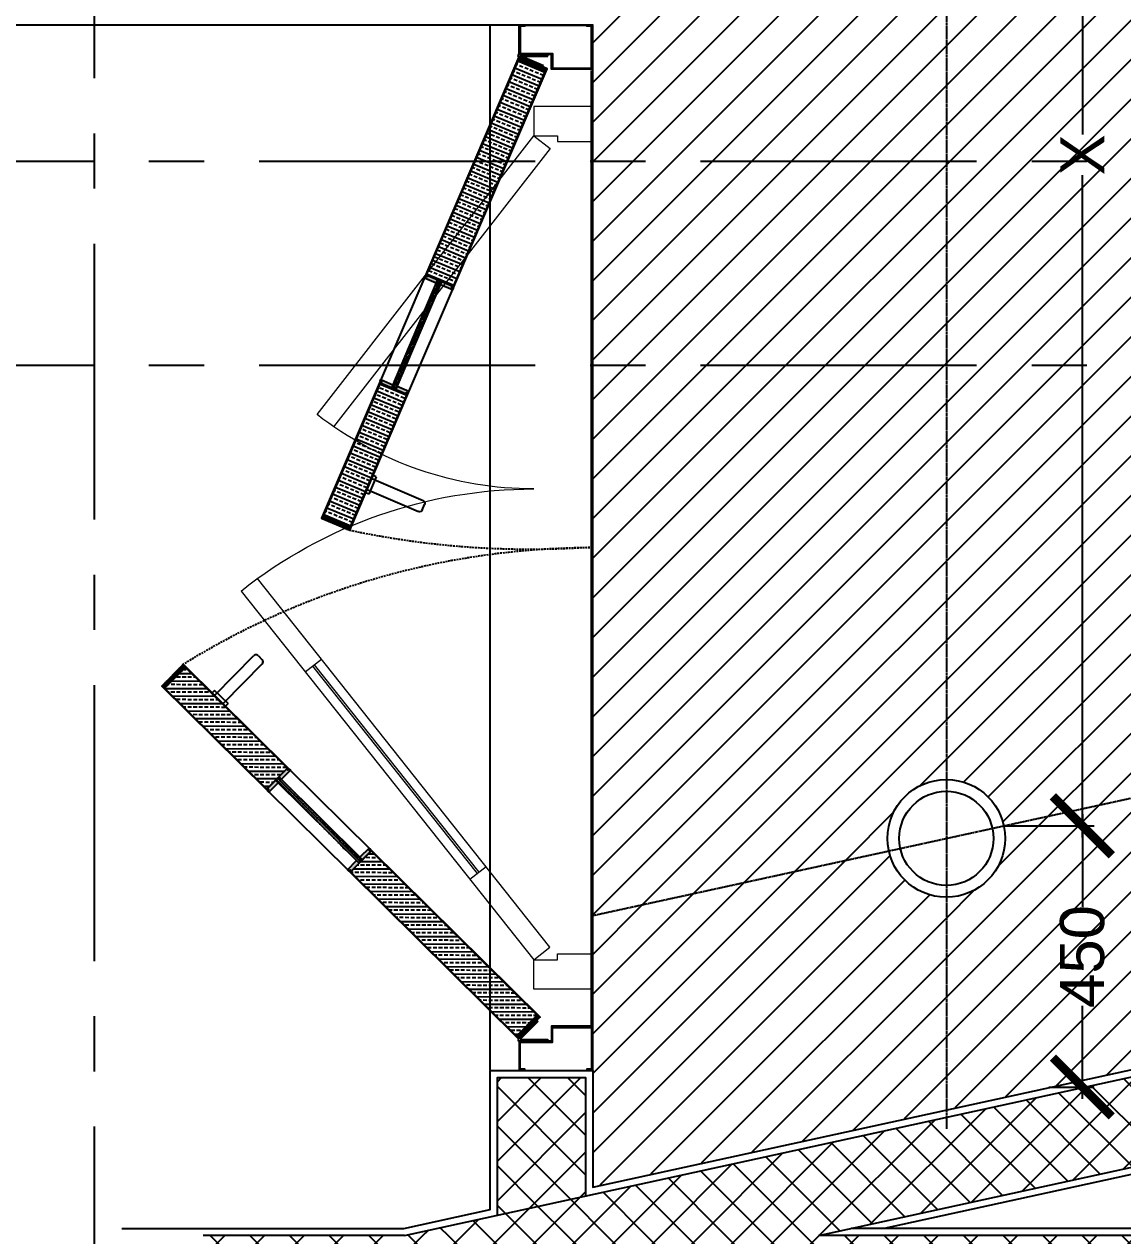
# Model space of a CAD drawing. Header units: millimetres. Extents: x -661525 to 498941, y 282148 to 1359693.
# Drawn here: x -332980 to -331113, y 440552 to 442611 of the extents above; entities that cross this region are included whole.
import ezdxf

# ---------------------------------------------------------------- set-up
doc = ezdxf.new("R2010")
doc.units = ezdxf.units.MM
doc.header["$LTSCALE"] = 2.5
doc.header["$PDMODE"] = 35
doc.header["$PDSIZE"] = 15
for name, pattern in [('CENTER', [2, 1.25, -0.25, 0.25, -0.25]), ('DASHED', [0.75, 0.5, -0.25]), ('HIDDEN', [0.375, 0.25, -0.125])]:
    doc.linetypes.add(name, pattern=pattern)
doc.layers.get('0').update_dxf_attribs({"linetype": 'CONTINUOUS'})
doc.layers.get('DEFPOINTS').update_dxf_attribs({"linetype": 'CONTINUOUS'})
for name, color, linetype in [('00', 5, 'CONTINUOUS'), ('A-ANNO-GRID', 5, 'CENTER'), ('A-DOOR-JAMB', 8, 'CONTINUOUS'), ('A-ELEV', 8, 'CONTINUOUS'), ('A-ELEV-MEDM', 34, 'CONTINUOUS'), ('A-ELEV-THIN', 8, 'CONTINUOUS'), ('A-WALL', 8, 'CONTINUOUS'), ('A-WALL-1', 8, 'CONTINUOUS'), ('A-WALL-PATT-150', 8, 'CONTINUOUS'), ('A-WALL-PLAS', 8, 'CONTINUOUS'), ('CEILING', 11, 'CONTINUOUS'), ('I-ANNO-PATT-2.5', 5, 'CONTINUOUS'), ('I-GLAZ', 9, 'CONTINUOUS')]:
    doc.layers.add(name, color=color, linetype=linetype)
doc.layers.add('DOORS', color=10, linetype='CONTINUOUS', lineweight=9)
doc.styles.add('ARIAL', font='arial.ttf')
doc.styles.add('COMPLEX', font='complex.shx', dxfattribs={"width": 0.8})
doc.dimstyles.new('TICK100', dxfattribs={"dimtxt": 250, "dimasz": 200, "dimexe": 150, "dimexo": 10, "dimgap": 50, "dimtad": 0, "dimdec": 0, "dimrnd": 5, "dimzin": 1, "dimdsep": 46, "dimtxsty": 'COMPLEX', "dimblk1": 'ARCHTICK', "dimblk2": 'ARCHTICK', "dimsah": 1, "dimcen": 0.09375, "dimdle": 150, "dimclrd": 11, "dimclre": 11, "dimclrt": 7, "dimadec": 0, "dimazin": 0, "dimtfac": 1, "dimtdec": 0, "dimtofl": 0, "dimtmove": 0, "dimatfit": 3, "dimldrblk": 'OPEN90', "dimfxl": 1, "dimtolj": 1, "dimtzin": 1, "dimarcsym": 0})
pattern_1 = [(45, (-674992.925, 1033030.065), (-33.6759605, 33.6759605), [])]
pattern_2 = [(45, (2e-09, -328214.335), (-33.6759605, 33.6759605), []), (135, (2e-09, -328214.335), (-33.6759605, -33.6759605), [])]

# ---------------------------------------------------------------- blocks, each defined once
blk = doc.blocks.new('_ARCHTICK')
at = {"color": 0, "linetype": 'ByBlock', "const_width": 0.15}
blk.add_lwpolyline([(-0.5, -0.5), (0.5, 0.5)], dxfattribs=at)
blk = doc.blocks.new('*D204')
at = {"layer": 'CEILING', "color": 8, "lineweight": -2, "transparency": 16777216}
for p, q in [((-331181.6, 441268.8), (-331181.6, 441110.9)), ((-331315, 441248.8), (-331161.6, 441248.8)), ((-331181.6, 440784.9), (-331181.6, 440942.7)), ((-331238.6, 440804.9), (-331161.6, 440804.9))]:
    blk.add_line(p, q, dxfattribs=at)
at = {"layer": 'DEFPOINTS', "color": 0, "transparency": 16777216}
for p in [(-331315, 441248.8), (-331181.6, 441248.8), (-331238.6, 440804.9)]:
    blk.add_point(p, dxfattribs=at)
at = {"layer": 'CEILING', "color": 8, "lineweight": -2, "transparency": 16777216, "xscale": 100, "yscale": 100, "zscale": 100}
for p, rotation in [((-331181.6, 441248.8), 90), ((-331181.6, 440804.9), 270)]:
    blk.add_blockref('_ARCHTICK', p, dxfattribs=dict(at, rotation=rotation))
at = {"layer": 'CEILING', "color": 1, "transparency": 16777216, "insert": (-331181.6, 441026.8), "char_height": 75, "attachment_point": 5, "rotation": 90, "style": 'ARIAL'}
blk.add_mtext('\\A1;450', dxfattribs=at)
blk = doc.blocks.new('*D205')
at = {"layer": 'CEILING', "color": 8, "lineweight": -2, "transparency": 16777216}
for p, q in [((-331181.6, 443548.9), (-331181.6, 442423.2)), ((-331181.6, 443528.9), (-331161.6, 443528.9)), ((-331181.6, 441228.8), (-331181.6, 442354.5)), ((-331315, 441248.8), (-331161.6, 441248.8))]:
    blk.add_line(p, q, dxfattribs=at)
at = {"layer": 'DEFPOINTS', "color": 0, "transparency": 16777216}
for p in [(-331181.6, 443528.9), (-331181.6, 443528.9), (-331315, 441248.8)]:
    blk.add_point(p, dxfattribs=at)
at = {"layer": 'CEILING', "color": 8, "lineweight": -2, "transparency": 16777216, "xscale": 100, "yscale": 100, "zscale": 100}
for p, rotation in [((-331181.6, 443528.9), 90), ((-331181.6, 441248.8), 270)]:
    blk.add_blockref('_ARCHTICK', p, dxfattribs=dict(at, rotation=rotation))
at = {"layer": 'CEILING', "color": 1, "transparency": 16777216, "insert": (-331181.6, 442388.8), "char_height": 75, "attachment_point": 5, "rotation": 90, "style": 'ARIAL'}
blk.add_mtext('\\A1;X', dxfattribs=at)
blk = doc.blocks.new('DOOR HANDLE IN PLAN')
at = {"color": 0, "ltscale": 25}
for p, q in [((62658.6, 114796), (62658.6, 114806)), ((62663.6, 114811), (62758.6, 114811)), ((62752.6, 114817), (62758.6, 114817)), ((62752.6, 114817), (62752.6, 114785)), ((62758.6, 114791), (62663.6, 114791)), ((62752.6, 114785), (62758.6, 114785))]:
    blk.add_line(p, q, dxfattribs=at)
for centre, start, end in [((62663.6, 114806), 90, 180), ((62663.6, 114796), 180, 270)]:
    blk.add_arc(centre, 5, start, end, dxfattribs=at)
blk = doc.blocks.new('door frame')
at = {"layer": 'A-DOOR-JAMB'}
blk.add_lwpolyline([(265482.3, 912565.9), (265492.3, 912565.9), (265492.3, 912563.9), (265484.3, 912563.9), (265484.3, 912517.9), (265539.3, 912517.9), (265539.3, 912492.9), (265605.3, 912492.9), (265605.3, 912563.9), (265597.3, 912563.9), (265597.3, 912565.9), (265607.3, 912565.9), (265607.3, 912490.9), (265537.3, 912490.9), (265537.3, 912515.9), (265482.3, 912515.9), (265482.3, 912565.9)], dxfattribs=at)
at = {"layer": 'DEFPOINTS'}
blk.add_lwpolyline([(265492.3, 912565.9), (265597.3, 912565.9)], dxfattribs=at)
blk = doc.blocks.new('900d')
at = {"layer": 'DOORS', "color": 8, "linetype": 'ByBlock'}
blk.add_line((-899.1, 0), (600.9, 0), dxfattribs=at)
at = {"layer": 'DOORS', "color": 84}
for p, q in [((-849.1, -100), (-827.4, -72.6)), ((-827.4, -72.6), (-201.4, -569.6)), ((529.4, -72.4), (56.4, -440.2)), ((550.9, -100), (529.4, -72.4)), ((-222.6, -597.5), (-849.1, -100)), ((77.2, -468.3), (550.9, -100)), ((-712.4, -208.6), (-690.6, -181.2)), ((-360, -488.4), (-338.2, -461))]:
    blk.add_line(p, q, dxfattribs=at)
at = {"layer": 'DOORS', "color": 4}
for p, q in [((-350.3, -476.3), (-702.7, -196.4)), ((-347.8, -473.1), (-700.3, -193.3))]:
    blk.add_line(p, q, dxfattribs=at)
at = {"layer": 'DOORS', "color": 84}
for points in [[(-839.1, 0), (-899.1, 0), (-899.1, -100), (-849.1, -100), (-849.1, -60), (-839.1, -60)], [(540.9, 0), (600.9, 0), (600.9, -100), (550.9, -100), (550.9, -60), (540.9, -60)]]:
    blk.add_lwpolyline(points, close=True, dxfattribs=at)
for centre, radius, start, end in [((-849.1, -100), 800, 321.5499, 0), ((550.9, -100), 600, 180, 217.8707)]:
    blk.add_arc(centre, radius, start, end, dxfattribs=at)

msp = doc.modelspace()

# ---------------------------------------------------------------- hatches: boundary and pattern name
at = {"layer": 'A-WALL-PATT-150'}
h = msp.add_hatch(dxfattribs=at)
h.set_pattern_fill('ANSI37', color=254, scale=15, angle=360, style=0)
h.set_pattern_definition(pattern_2)
h.paths.add_polyline_path([(-330404, 440552.8), (-330254, 440552.8), (-330254, 440852.8), (-328325.6, 441273.4), (-328325.6, 440552.8), (-328175.6, 440552.8), (-328175.6, 441306.1), (-327059, 441549.9), (-327090.9, 441696.4), (-332333.3, 440552.8), (-331629.4, 440552.8), (-330404, 440820.1)])
h = msp.add_hatch(dxfattribs=at)
h.set_pattern_fill('ANSI37', color=254, scale=15, angle=360, style=0)
h.set_pattern_definition(pattern_2)
edge = h.paths.add_edge_path()
edge.add_line((-332175.6, 440587.2), (-332175.6, 440821.2))
edge.add_line((-332175.6, 440821.2), (-332025.6, 440821.2))
edge.add_line((-332025.6, 440821.2), (-332025.6, 440619.9))
h = msp.add_hatch(dxfattribs=at)
h.set_pattern_fill('ANSI37', color=254, scale=15, angle=360, style=0)
h.set_pattern_definition(pattern_2)
h.paths.add_polyline_path([(-329275.6, 440402.8), (-329275.6, 440552.8), (-332675.6, 440552.8), (-332675.6, 440402.8)])
at = {"layer": 'CEILING', "transparency": 33554607}
h = msp.add_hatch(dxfattribs=at)
h.set_pattern_fill('ANSI31', color=254, scale=15)
h.set_pattern_definition(pattern_1)
h.paths.add_polyline_path([(-330813, 443978.9), (-331412.7, 443978.9), (-331412.7, 443848.2)], flags=17)
h.paths.add_polyline_path([(-331312.7, 443528.9, -0.35265), (-331391.4, 443431.2), (-330912.3, 443528.9)], flags=17)
h.paths.add_polyline_path([(-331512.7, 441227.5, -1), (-331312.7, 441227.5, -1)], flags=16)
h.paths.add_polyline_path([(-332013.6, 441096.4), (-332013.6, 440834.2), (-332013.6, 440635.8), (-331412.7, 440766.9), (-331412.7, 441127.5, -0.352624), (-331510.4, 441206.1)], flags=17)
h.paths.add_polyline_path([(-328625.6, 443528.9), (-328625.6, 443978.9), (-328700.4, 443978.9), (-329225.6, 443864.4), (-329225.6, 443628.9, -0.414214), (-329125.6, 443528.9)])
h.paths.add_polyline_path([(-328700.4, 443978.9), (-329225.6, 443978.9), (-329225.6, 443864.4)], flags=17)
h.paths.add_polyline_path([(-330813, 443978.9), (-331412.7, 443848.2), (-331412.7, 443628.9, -0.414214), (-331312.7, 443528.9), (-330764.5, 443528.9), (-329225.6, 443864.4), (-329225.6, 443978.9)])
h.paths.add_polyline_path([(-330764.5, 443528.9), (-329325.6, 443528.9, -0.414214), (-329225.6, 443628.9), (-329225.6, 443864.4)])
h.paths.add_polyline_path([(-332013.6, 440834.2), (-332013.6, 440635.8), (-328625.6, 441374.8), (-328625.6, 441702.9), (-328625.6, 443478.9), (-328625.6, 443528.9), (-329125.6, 443528.9, -1), (-329325.6, 443528.9), (-330764.5, 443528.9), (-332012.7, 443256.8), (-332012.7, 442610.2), (-332013.6, 442610.2)])
h.paths.add_polyline_path([(-331332.7, 441227.5, -1), (-331492.7, 441227.5, -1)], flags=0)
h.paths.add_polyline_path([(-330789.9, 442105.5), (-330789.9, 442442), (-329225.6, 442442), (-329225.6, 442105.5)], flags=16)
h.paths.add_polyline_path([(-329145.6, 441704.5, -1), (-329305.6, 441704.5, -1)], flags=16)
h.paths.add_polyline_path([(-331412.7, 443387.6), (-331412.7, 443428.9, -0.414214), (-331512.7, 443528.9), (-332012.7, 443528.9), (-332012.7, 443256.8)], flags=17)
h.paths.add_polyline_path([(-332012.7, 443717.3), (-332012.7, 443528.9), (-331512.7, 443528.9, -0.414214), (-331412.7, 443628.9), (-331412.7, 443848.2)])
h.paths.add_polyline_path([(-332012.7, 443978.9), (-332012.7, 443717.3), (-331412.7, 443848.2), (-331412.7, 443978.9)])
h.paths.add_polyline_path([(-330746.6, 442090.1), (-329242.9, 442090.1), (-329242.9, 442495.7), (-330746.6, 442495.7)], flags=24)
h.paths.add_polyline_path([(-331103.8, 443649.6), (-331103.8, 443861.9), (-331258.3, 443861.9), (-331258.3, 443649.6)], flags=24)
h = msp.add_hatch(dxfattribs=at)
h.set_pattern_fill('ANSI31', color=254, scale=15)
h.set_pattern_definition(pattern_1)
h.paths.add_polyline_path([(-331412.7, 441127.5, -0.352624), (-331510.4, 441206.1), (-332013.6, 441096.4), (-332013.6, 440834.2), (-332013.6, 440635.8), (-331412.7, 440766.9)])
at = {"layer": 'I-ANNO-PATT-2.5', "ltscale": 25}
h = msp.add_hatch(dxfattribs=at)
h.set_pattern_fill('ANSI33', color=254, scale=2.4, angle=292.5177, style=0)
h.set_pattern_definition([(157.5177051, (-145368.589, -2102951.771), (-4.85645333, -11.7347706), []), (157.5177051, (-145372.028, -2102943.475), (-4.85645333, -11.7347706), [6.349999605, -3.174999803])])
h.paths.add_polyline_path([(-332092.1, 442535.3), (-332094.4, 442529.8), (-332140.4, 442549.4), (-332138.1, 442555)], flags=17)
h.paths.add_polyline_path([(-332138.1, 442555), (-332296.4, 442184.9), (-332250.4, 442165.2), (-332092.1, 442535.3)])
at = {"layer": 'I-ANNO-PATT-2.5', "linetype": 'ByBlock'}
h = msp.add_hatch(dxfattribs=at)
h.set_pattern_fill('SACNCR', color=254, scale=1.2, angle=22.5177, style=0)
h.set_pattern_definition([(247.51770512, (-145363.9732, -2102949.857), (2.2002694873, -0.910584999), []), (247.51770512, (-145365.5286, -2102950.5018), (2.2002694873, -0.910584999), [0, -2.381249852])])
h.paths.add_polyline_path([(-332092.1, 442535.3), (-332094.4, 442529.8), (-332140.4, 442549.4), (-332138.1, 442555)])
h = msp.add_hatch(dxfattribs=at)
h.set_pattern_fill('SACNCR', color=254, scale=1.2, angle=22.5177, style=0)
h.set_pattern_definition([(247.51770512, (-145368.5893, -2102951.771), (2.2002694873, -0.910584999), []), (247.51770512, (-145370.1447, -2102952.416), (2.2002694873, -0.910584999), [0, -2.381249852])])
h.paths.add_polyline_path([(-332294.5, 442184.1), (-332294.5, 442184.1), (-332295.7, 442181.4), (-332298.5, 442182.5), (-332299.6, 442179.8), (-332279.4, 442171.1), (-332277, 442176.6)])
h.paths.add_polyline_path([(-332252.2, 442166), (-332252.2, 442166), (-332253.4, 442163.3), (-332250.6, 442162.1), (-332251.8, 442159.3), (-332272.1, 442168), (-332269.7, 442173.5)])
h.paths.add_polyline_path([(-332373.2, 442000.2), (-332373.2, 442000.2), (-332372, 442003), (-332374.8, 442004.2), (-332373.6, 442006.9), (-332353.3, 441998.3), (-332355.7, 441992.8)])
h.paths.add_polyline_path([(-332330.9, 441982.1), (-332330.9, 441982.1), (-332329.7, 441984.9), (-332326.9, 441983.7), (-332325.8, 441986.5), (-332346, 441995.1), (-332348.4, 441989.6)])
at = {"layer": 'I-ANNO-PATT-2.5', "ltscale": 25}
h = msp.add_hatch(dxfattribs=at)
h.set_pattern_fill('ANSI35', color=254, scale=1.2, angle=247.5177, style=0)
h.set_pattern_definition([(112.51770512, (-145368.589, -2102951.771), (-5.865883474, -2.431852393), []), (112.51770512, (-145366.872, -2102947.622), (-5.865883474, -2.431852393), [7.937499506, -1.587499901, 0, -1.587499901])])
h.paths.add_polyline_path([(-332302.6, 442117), (-332355.1, 441994.1), (-332354.3, 441992.2), (-332349.7, 441990.2), (-332347.8, 441991), (-332270.3, 442172.1), (-332271.1, 442174.1), (-332275.7, 442176.1), (-332277.6, 442175.3)])
h = msp.add_hatch(dxfattribs=at)
h.set_pattern_fill('ANSI33', color=254, scale=2.4, angle=292.5177, style=0)
h.set_pattern_definition([(157.5177051, (-145368.589, -2102951.773), (-4.85645333, -11.7347706), []), (157.5177051, (-145372.028, -2102943.477), (-4.85645333, -11.7347706), [6.349999605, -3.174999803])])
h.paths.add_polyline_path([(-332329, 441981.4), (-332375, 442001), (-332473.3, 441771.2), (-332427.4, 441751.5), (-332329, 441981.4)])
h.paths.add_polyline_path([(-332427.4, 441751.5), (-332425, 441757), (-332471, 441776.7), (-332473.3, 441771.2)], flags=17)
at = {"layer": 'I-ANNO-PATT-2.5', "linetype": 'ByBlock'}
h = msp.add_hatch(dxfattribs=at)
h.set_pattern_fill('SACNCR', color=254, scale=1.2, angle=22.5177, style=0)
h.set_pattern_definition([(247.51770512, (-145368.5887, -2102951.7726), (2.2002694873, -0.910584999), []), (247.51770512, (-145370.1441, -2102952.4174), (2.2002694873, -0.910584999), [0, -2.381249852])])
h.paths.add_polyline_path([(-332427.4, 441751.5), (-332425, 441757), (-332471, 441776.7), (-332473.3, 441771.2)])
at = {"layer": 'I-ANNO-PATT-2.5', "ltscale": 25}
h = msp.add_hatch(dxfattribs=at)
h.set_pattern_fill('ANSI33', color=254, scale=2.4, angle=314.6799, style=0)
h.set_pattern_definition([(179.67990645, (-491770.603, -2213532.537), (-0.070950544, -12.69980102), []), (179.67990645, (-491776.917, -2213526.152), (-0.070950544, -12.69980102), [6.349999605, -3.174999803])])
h.paths.add_polyline_path([(-332532.2, 441346.7), (-332567.4, 441311.1), (-332745.1, 441486.9), (-332710, 441522.5), (-332532.2, 441346.7)])
h.paths.add_polyline_path([(-332710, 441522.5), (-332705.7, 441518.3), (-332740.9, 441482.7), (-332745.1, 441486.9)], flags=17)
at = {"layer": 'I-ANNO-PATT-2.5', "linetype": 'ByBlock'}
h = msp.add_hatch(dxfattribs=at)
h.set_pattern_fill('SACNCR', color=254, scale=1.2, angle=44.6799, style=0)
h.set_pattern_definition([(269.67990645, (-491770.6025, -2213532.5371), (2.3812126914, -0.013303227), []), (269.67990645, (-491771.7998, -2213533.721), (2.3812126914, -0.013303227), [0, -2.381249852])])
h.paths.add_polyline_path([(-332710, 441522.5), (-332705.7, 441518.3), (-332740.9, 441482.7), (-332745.1, 441486.9)])
h = msp.add_hatch(dxfattribs=at)
h.set_pattern_fill('SACNCR', color=254, scale=1.2, angle=44.6799, style=0)
h.set_pattern_definition([(269.67990645, (-491770.6036, -2213532.536), (2.3812126914, -0.013303227), []), (269.67990645, (-491771.801, -2213533.72), (2.3812126914, -0.013303227), [0, -2.381249852])])
h.paths.add_polyline_path([(-332423.7, 441171.9), (-332423.7, 441171.9), (-332425.9, 441174.1), (-332428, 441171.9), (-332430.1, 441174), (-332414.7, 441189.7), (-332410.4, 441185.5)])
h.paths.add_polyline_path([(-332391.4, 441204.7), (-332391.4, 441204.7), (-332393.5, 441206.8), (-332391.4, 441208.9), (-332393.6, 441211), (-332409, 441195.4), (-332404.8, 441191.1)])
h.paths.add_polyline_path([(-332566, 441312.6), (-332566, 441312.6), (-332563.8, 441310.5), (-332565.9, 441308.3), (-332563.8, 441306.2), (-332548.3, 441321.9), (-332552.6, 441326.1)])
h.paths.add_polyline_path([(-332533.6, 441345.3), (-332533.6, 441345.3), (-332531.5, 441343.2), (-332529.4, 441345.3), (-332527.2, 441343.2), (-332542.7, 441327.5), (-332547, 441331.8)])
at = {"layer": 'I-ANNO-PATT-2.5', "ltscale": 25}
h = msp.add_hatch(dxfattribs=at)
h.set_pattern_fill('ANSI35', color=254, scale=1.2, angle=269.6799, style=0)
h.set_pattern_definition([(134.67990645, (-491770.6036, -2213532.536), (-4.515142516, -4.464972905), []), (134.67990645, (-491770.5786, -2213528.046), (-4.515142516, -4.464972905), [7.937499506, -1.587499901, 0, -1.587499901])])
h.paths.add_polyline_path([(-332456.5, 441231.1), (-332551.5, 441325), (-332551.5, 441327.1), (-332548, 441330.7), (-332545.9, 441330.7), (-332405.8, 441192.2), (-332405.8, 441190.1), (-332409.3, 441186.5), (-332411.5, 441186.5)])
h = msp.add_hatch(dxfattribs=at)
h.set_pattern_fill('ANSI33', color=254, scale=2.4, angle=314.6799, style=0)
h.set_pattern_definition([(179.67990645, (-491770.604, -2213532.536), (-0.070950544, -12.69980102), []), (179.67990645, (-491776.918, -2213526.15), (-0.070950544, -12.69980102), [6.349999605, -3.174999803])])
h.paths.add_polyline_path([(-332103.8, 440923.1), (-332108.1, 440927.3), (-332143.2, 440891.7), (-332138.9, 440887.5)], flags=17)
h.paths.add_polyline_path([(-332138.9, 440887.5), (-332425.2, 441170.5), (-332390, 441206.1), (-332103.8, 440923.1)])
at = {"layer": 'I-ANNO-PATT-2.5', "linetype": 'ByBlock'}
h = msp.add_hatch(dxfattribs=at)
h.set_pattern_fill('SACNCR', color=254, scale=1.2, angle=44.6799, style=0)
h.set_pattern_definition([(269.67990645, (-491767.0506, -2213529.022), (2.3812126914, -0.013303227), []), (269.67990645, (-491768.248, -2213530.206), (2.3812126914, -0.013303227), [0, -2.381249852])])
h.paths.add_polyline_path([(-332103.8, 440923.1), (-332108.1, 440927.3), (-332143.2, 440891.7), (-332138.9, 440887.5)])

# ---------------------------------------------------------------- linework, layer by layer
at = {"layer": '00', "color": 254, "linetype": 'HIDDEN', "ltscale": 5}
for centre, radius, start, end in [((-332120.6, 443182.1), 1463.2, 257.918, 274.1934), ((-332013.6, 440400.4), 1320.8, 90, 121.7798)]:
    msp.add_arc(centre, radius, start, end, dxfattribs=at)
at = {"layer": 'A-ANNO-GRID', "color": 252, "ltscale": 150}
for p, q in [((-332860.6, 454987.8), (-332860.6, 418436)), ((-318611.4, 442377.5), (-399510, 442377.5)), ((-318611.4, 442030.7), (-352350.5, 442030.7))]:
    msp.add_line(p, q, dxfattribs=at)
at = {"layer": 'A-ELEV', "color": 254}
for points in [[(-332297.3, 442185.3), (-332375.9, 442001.4)], [(-332328.1, 441981), (-332249.5, 442164.8)], [(-332531.5, 441347.4), (-332389.3, 441206.8)], [(-332425.9, 441169.8), (-332568.1, 441310.4)]]:
    msp.add_lwpolyline(points, dxfattribs=at)
at = {"layer": 'A-ELEV-MEDM', "color": 254}
for points in [[(-332138.1, 442555), (-332139, 442555.4), (-332297.3, 442185.3), (-332296.4, 442184.9)], [(-332138.1, 442555), (-332296.4, 442184.9), (-332250.4, 442165.2), (-332092.1, 442535.3), (-332138.1, 442555)], [(-332092.1, 442535.3), (-332094.4, 442529.8), (-332140.4, 442549.4), (-332138.1, 442555), (-332092.1, 442535.3)], [(-332250.4, 442165.2), (-332249.5, 442164.8), (-332091.2, 442534.9), (-332092.1, 442535.3)], [(-332294.5, 442184.1), (-332294.5, 442184.1), (-332295.7, 442181.4), (-332298.5, 442182.5), (-332299.6, 442179.8), (-332279.4, 442171.1), (-332277, 442176.6), (-332294.5, 442184.1)], [(-332252.2, 442166), (-332252.2, 442166), (-332253.4, 442163.3), (-332250.6, 442162.1), (-332251.8, 442159.3), (-332272.1, 442168), (-332269.7, 442173.5), (-332252.2, 442166)], [(-332375, 442001), (-332375.9, 442001.4), (-332474.3, 441771.6), (-332473.3, 441771.2)], [(-332373.2, 442000.2), (-332373.2, 442000.2), (-332372, 442003), (-332374.8, 442004.2), (-332373.6, 442006.9), (-332353.3, 441998.3), (-332355.7, 441992.8), (-332373.2, 442000.2)], [(-332330.9, 441982.1), (-332330.9, 441982.1), (-332329.7, 441984.9), (-332326.9, 441983.7), (-332325.8, 441986.5), (-332346, 441995.1), (-332348.4, 441989.6), (-332330.9, 441982.1)], [(-332427.4, 441751.5), (-332426.5, 441751.1), (-332328.1, 441981), (-332329, 441981.4)], [(-332427.4, 441751.5), (-332425, 441757), (-332471, 441776.7), (-332473.3, 441771.2), (-332427.4, 441751.5)], [(-332710, 441522.5), (-332705.7, 441518.3), (-332740.9, 441482.7), (-332745.1, 441486.9), (-332710, 441522.5)], [(-332710, 441522.5), (-332709.3, 441523.2), (-332531.5, 441347.4), (-332532.2, 441346.7)], [(-332567.4, 441311.1), (-332568.1, 441310.4), (-332745.8, 441486.2), (-332745.1, 441486.9)], [(-332533.6, 441345.3), (-332533.6, 441345.3), (-332531.5, 441343.2), (-332529.4, 441345.3), (-332527.2, 441343.2), (-332542.7, 441327.5), (-332547, 441331.8), (-332533.6, 441345.3)], [(-332566, 441312.6), (-332566, 441312.6), (-332563.8, 441310.5), (-332565.9, 441308.3), (-332563.8, 441306.2), (-332548.3, 441321.9), (-332552.6, 441326.1), (-332566, 441312.6)], [(-332138.9, 440887.5), (-332425.2, 441170.5), (-332390, 441206.1), (-332103.8, 440923.1), (-332138.9, 440887.5)], [(-332391.4, 441204.7), (-332391.4, 441204.7), (-332393.5, 441206.8), (-332391.4, 441208.9), (-332393.6, 441211), (-332409, 441195.4), (-332404.8, 441191.1), (-332391.4, 441204.7)], [(-332390, 441206.1), (-332389.3, 441206.8), (-332103.1, 440923.8), (-332103.8, 440923.1)], [(-332423.7, 441171.9), (-332423.7, 441171.9), (-332425.9, 441174.1), (-332428, 441171.9), (-332430.1, 441174), (-332414.7, 441189.7), (-332410.4, 441185.5), (-332423.7, 441171.9)], [(-332138.9, 440887.5), (-332139.6, 440886.8), (-332425.9, 441169.8), (-332425.2, 441170.5)], [(-332103.8, 440923.1), (-332108.1, 440927.3), (-332143.2, 440891.7), (-332138.9, 440887.5), (-332103.8, 440923.1)]]:
    msp.add_lwpolyline(points, dxfattribs=at)
for points in [[(-332329, 441981.4), (-332375, 442001), (-332473.3, 441771.2), (-332427.4, 441751.5), (-332329, 441981.4)], [(-332532.2, 441346.7), (-332567.4, 441311.1), (-332745.1, 441486.9), (-332710, 441522.5), (-332532.2, 441346.7)]]:
    msp.add_lwpolyline(points, close=True, dxfattribs=at)
at = {"layer": 'A-ELEV-THIN', "color": 254}
for p, q in [((-332139.6, 442555.6), (-332140.6, 442557.2)), ((-332137.2, 442556.7), (-332089.6, 442556.7)), ((-332097.3, 442540.2), (-332137.1, 442557.3)), ((-332136, 442554.1), (-332098.3, 442537.9)), ((-332089.6, 442556.7), (-332089.6, 442559.2)), ((-332098.3, 442537.9), (-332097.3, 442540.2)), ((-332137.3, 440889.1), (-332108.5, 440918.3)), ((-332106.7, 440916.5), (-332137.2, 440885.7)), ((-332108.5, 440918.3), (-332106.7, 440916.5)), ((-332140.6, 440889), (-332140.6, 440889)), ((-332139.6, 440886.8), (-332140.6, 440885.2)), ((-332089.6, 440883.2), (-332138.6, 440883.2)), ((-332137.2, 440885.7), (-332089.6, 440885.7)), ((-332089.6, 440885.7), (-332089.6, 440883.2))]:
    msp.add_line(p, q, dxfattribs=at)
for centre, start, end in [((-332138.6, 442557.2), 89.9976, 180), ((-332138.6, 440885.2), 180, 270.0024)]:
    msp.add_arc(centre, 2, start, end, dxfattribs=at)
at = {"layer": 'A-WALL', "color": 254}
for p, q in [((-332333.3, 440552.8), (-332675.6, 440552.8)), ((-330404, 440552.8), (-331629.4, 440552.8))]:
    msp.add_line(p, q, dxfattribs=at)
at = {"layer": 'A-WALL-1', "color": 254}
for points in [[(-332333.3, 440552.8), (-327090.9, 441696.4), (-327059, 441549.9), (-328175.6, 441306.1), (-328175.6, 440552.8)], [(-332175.6, 440587.2), (-332175.6, 440821.2), (-332025.6, 440821.2), (-332025.6, 440619.9)], [(-331629.4, 440552.8), (-330404, 440820.1)]]:
    msp.add_lwpolyline(points, dxfattribs=at)
at = {"layer": 'A-WALL-PLAS', "color": 254}
msp.add_line((-332013.6, 442609.2), (-332187.6, 442609.2), dxfattribs=at)
for points in [[(-332187.4, 442609.2), (-333083.5, 442609.2)], [(-332813.6, 440564.8), (-332334.6, 440564.8), (-332187.6, 440596.8), (-332187.6, 440833.2), (-332013.6, 440833.2), (-332013.6, 440634.8), (-328637.6, 441371.2)], [(-330416, 440564.8), (-330416, 440805.2), (-331518.1, 440564.8)], [(-330416, 440564.8), (-331574.4, 440564.8)]]:
    msp.add_lwpolyline(points, dxfattribs=at)
at = {"layer": 'CEILING', "color": 8, "linetype": 'DASHED'}
for p, q in [((-331412.7, 443978.9), (-331412.7, 440734.2)), ((-332013.6, 441096.4), (-328625.6, 441835.4))]:
    msp.add_line(p, q, dxfattribs=at)
at = {"layer": 'CEILING'}
for p, q in [((-332187.6, 440834.2), (-332187.6, 442610.2)), ((-332013.6, 440834.2), (-332013.6, 442610.2))]:
    msp.add_line(p, q, dxfattribs=at)
at = {"layer": 'CEILING', "color": 40}
for radius in [100, 80]:
    msp.add_circle((-331412.7, 441227.5), radius, dxfattribs=at)
at = {"layer": 'DOORS', "color": 254, "linetype": 'ByBlock'}
msp.add_line((-332016.3, 440906.2), (-332016.3, 442532.2), dxfattribs=at)
at = {"layer": 'I-GLAZ', "color": 254, "ltscale": 25}
for points in [[(-332302.6, 442117), (-332355.1, 441994.1), (-332354.3, 441992.2), (-332349.7, 441990.2), (-332347.8, 441991), (-332270.3, 442172.1), (-332271.1, 442174.1), (-332275.7, 442176.1), (-332277.6, 442175.3), (-332302.6, 442117)], [(-332456.5, 441231.1), (-332551.5, 441325), (-332551.5, 441327.1), (-332548, 441330.7), (-332545.9, 441330.7), (-332405.8, 441192.2), (-332405.8, 441190.1), (-332409.3, 441186.5), (-332411.5, 441186.5), (-332456.5, 441231.1)]]:
    msp.add_lwpolyline(points, dxfattribs=at)

# ---------------------------------------------------------------- block references
at = {"layer": 'A-DOOR-JAMB', "color": 254, "rotation": 359.9999999999999}
msp.add_blockref('door frame', (-597621, -469956.7), dxfattribs=at)
at = {"layer": 'A-DOOR-JAMB', "color": 254, "extrusion": (0, 0, -1), "zscale": -1, "rotation": 180}
msp.add_blockref('door frame', (597621, 1353399.1), dxfattribs=at)
at = {"layer": 'A-ELEV', "color": 254, "extrusion": (0, 0, -1), "zscale": -1, "rotation": 23.16043551323262}
msp.add_blockref('DOOR HANDLE IN PLAN', (319844.4, 311597), dxfattribs=at)
at = {"layer": 'A-ELEV', "color": 254, "rotation": 225.3226368380598}
msp.add_blockref('DOOR HANDLE IN PLAN', (-370154.8, 566807.8), dxfattribs=at)
at = {"layer": 'DOORS', "xscale": -1, "rotation": 270}
msp.add_blockref('900d', (-332013.6, 441870.3), dxfattribs=at)

# ---------------------------------------------------------------- dimensions: what is measured, and where the dimension line sits
at = {"layer": 'CEILING'}
for base, p1, p2, text, override, picture, middle in [((-331181.6, 443528.9), (-331315, 441248.8), (-331181.6, 443528.9), 'X', {"dimtxt": 75, "dimasz": 100, "dimexe": 20, "dimexo": 0, "dimgap": 0, "dimrnd": 0, "dimtxsty": 'ARIAL', "dimdle": 20, "dimclrd": 8, "dimclre": 8, "dimclrt": 1, "dimtmove": 1}, '*D205', (-331181.6, 442388.8)), ((-331181.6, 441248.8), (-331238.6, 440804.9), (-331315, 441248.8), '450', {"dimtxt": 75, "dimasz": 100, "dimexe": 20, "dimexo": 0, "dimgap": 0, "dimrnd": 0, "dimtxsty": 'ARIAL', "dimdle": 20, "dimclrd": 8, "dimclre": 8, "dimclrt": 1}, '*D204', (-331181.6, 441026.8))]:
    dim = msp.add_linear_dim(base=base, p1=p1, p2=p2, angle=90, text=text, dimstyle='TICK100', override=override, dxfattribs=at)
    dim.commit()
    dim.dimension.update_dxf_attribs({"geometry": picture, "text_midpoint": middle})

doc.saveas('drawing.dxf')
